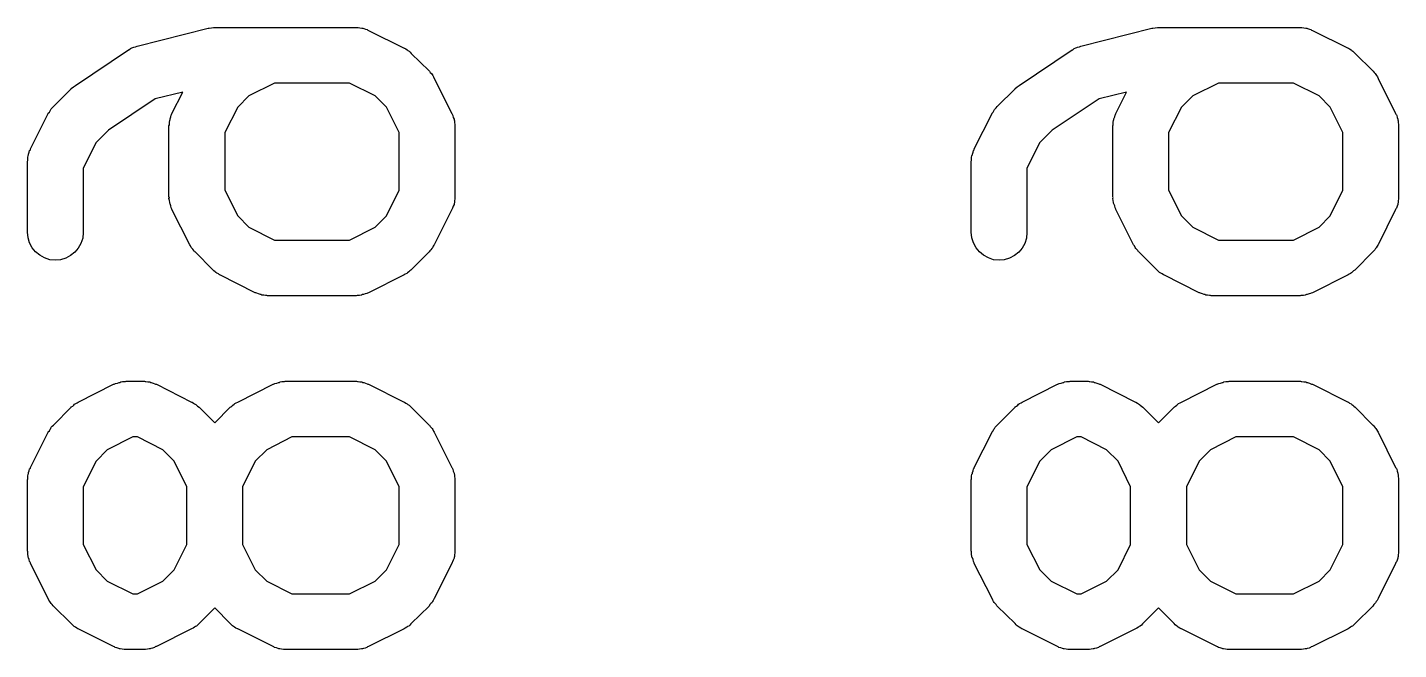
# Model space of a CAD drawing. Extents: x 94.5 to 145.5, y -143.6 to -114.4.
# Drawn here: x 102.882 to 106.572, y -137.235 to -135.561 of the extents above; entities that cross this region are included whole.
import ezdxf

# ---------------------------------------------------------------- set-up
doc = ezdxf.new("R2010")
doc.units = 0
doc.layers.add('BLACK', color=7, linetype='CONTINUOUS')

msp = doc.modelspace()

# ---------------------------------------------------------------- linework, layer by layer
at = {"layer": 'BLACK', "linetype": 'CONTINUOUS'}
for p, q in [((103.177, -135.611), (103.368, -135.563)), ((103.368, -135.563), (103.369, -135.563)), ((103.369, -135.563), (103.37, -135.563)), ((103.37, -135.563), (103.371, -135.563)), ((103.371, -135.563), (103.377, -135.562)), ((103.377, -135.562), (103.383, -135.561)), ((103.383, -135.561), (103.385, -135.561)), ((103.385, -135.561), (103.386, -135.561)), ((103.386, -135.561), (103.767, -135.561)), ((103.767, -135.561), (103.768, -135.561)), ((103.768, -135.561), (103.77, -135.561)), ((103.77, -135.561), (103.772, -135.561)), ((103.772, -135.561), (103.777, -135.562)), ((103.777, -135.562), (103.782, -135.563)), ((103.782, -135.563), (103.785, -135.563)), ((103.785, -135.563), (103.787, -135.564)), ((103.787, -135.564), (103.792, -135.566)), ((103.792, -135.566), (103.796, -135.567)), ((103.796, -135.567), (103.798, -135.568)), ((103.798, -135.568), (103.8, -135.569)), ((103.8, -135.569), (103.896, -135.617)), ((105.717, -135.611), (105.908, -135.563)), ((105.908, -135.563), (105.909, -135.563)), ((105.909, -135.563), (105.91, -135.563)), ((105.91, -135.563), (105.911, -135.563)), ((105.911, -135.563), (105.917, -135.562)), ((105.917, -135.562), (105.923, -135.561)), ((105.923, -135.561), (105.925, -135.561)), ((105.925, -135.561), (105.926, -135.561)), ((105.926, -135.561), (106.307, -135.561)), ((106.307, -135.561), (106.308, -135.561)), ((106.308, -135.561), (106.31, -135.561)), ((106.31, -135.561), (106.312, -135.561)), ((106.312, -135.561), (106.317, -135.562)), ((106.317, -135.562), (106.322, -135.563)), ((106.322, -135.563), (106.325, -135.563)), ((106.325, -135.563), (106.327, -135.564)), ((106.327, -135.564), (106.332, -135.566)), ((106.332, -135.566), (106.336, -135.567)), ((106.336, -135.567), (106.338, -135.568)), ((106.338, -135.568), (106.34, -135.569)), ((106.34, -135.569), (106.436, -135.617)), ((103.011, -135.717), (103.154, -135.621)), ((103.154, -135.621), (103.155, -135.621)), ((103.155, -135.621), (103.159, -135.618)), ((103.159, -135.618), (103.163, -135.616)), ((103.163, -135.616), (103.166, -135.615)), ((103.166, -135.615), (103.168, -135.614)), ((103.168, -135.614), (103.173, -135.613)), ((103.173, -135.613), (103.177, -135.611)), ((103.896, -135.617), (103.897, -135.617)), ((103.897, -135.617), (103.9, -135.619)), ((103.9, -135.619), (103.904, -135.621)), ((103.904, -135.621), (103.906, -135.623)), ((103.906, -135.623), (103.909, -135.625)), ((103.909, -135.625), (103.912, -135.628)), ((103.912, -135.628), (103.915, -135.631)), ((103.915, -135.631), (103.963, -135.678)), ((105.551, -135.717), (105.694, -135.621)), ((105.694, -135.621), (105.695, -135.621)), ((105.695, -135.621), (105.699, -135.618)), ((105.699, -135.618), (105.703, -135.616)), ((105.703, -135.616), (105.706, -135.615)), ((105.706, -135.615), (105.708, -135.614)), ((105.708, -135.614), (105.713, -135.613)), ((105.713, -135.613), (105.717, -135.611)), ((106.436, -135.617), (106.437, -135.617)), ((106.437, -135.617), (106.44, -135.619)), ((106.44, -135.619), (106.444, -135.621)), ((106.444, -135.621), (106.446, -135.623)), ((106.446, -135.623), (106.449, -135.625)), ((106.449, -135.625), (106.452, -135.628)), ((106.452, -135.628), (106.455, -135.631)), ((106.455, -135.631), (106.503, -135.678)), ((103.963, -135.678), (103.964, -135.679)), ((103.964, -135.679), (103.966, -135.682)), ((106.503, -135.678), (106.504, -135.679)), ((106.504, -135.679), (106.506, -135.682)), ((103.006, -135.721), (103.011, -135.717)), ((103.547, -135.711), (103.478, -135.745)), ((103.749, -135.711), (103.547, -135.711)), ((103.818, -135.745), (103.749, -135.711)), ((103.966, -135.682), (103.969, -135.685)), ((103.969, -135.685), (103.971, -135.688)), ((103.971, -135.688), (103.973, -135.69)), ((103.973, -135.69), (103.975, -135.694)), ((103.975, -135.694), (103.977, -135.698)), ((103.977, -135.698), (104.024, -135.793)), ((105.546, -135.721), (105.551, -135.717)), ((106.087, -135.711), (106.018, -135.745)), ((106.289, -135.711), (106.087, -135.711)), ((106.358, -135.745), (106.289, -135.711)), ((106.506, -135.682), (106.509, -135.685)), ((106.509, -135.685), (106.511, -135.688)), ((106.511, -135.688), (106.513, -135.69)), ((106.513, -135.69), (106.515, -135.694)), ((106.515, -135.694), (106.517, -135.698)), ((106.517, -135.698), (106.564, -135.793)), ((102.952, -135.774), (103, -135.726)), ((103, -135.725), (103.006, -135.721)), ((103, -135.726), (103, -135.725)), ((103, -135.726), (103, -135.726)), ((103, -135.726), (103, -135.726)), ((103, -135.726), (103, -135.726)), ((103.226, -135.753), (103.1, -135.837)), ((103.3, -135.735), (103.226, -135.753)), ((103.271, -135.793), (103.3, -135.735)), ((103.478, -135.745), (103.448, -135.776)), ((103.848, -135.776), (103.818, -135.745)), ((105.492, -135.774), (105.54, -135.726)), ((105.54, -135.725), (105.546, -135.721)), ((105.54, -135.726), (105.54, -135.725)), ((105.54, -135.726), (105.54, -135.726)), ((105.54, -135.726), (105.54, -135.726)), ((105.54, -135.726), (105.54, -135.726)), ((105.766, -135.753), (105.64, -135.837)), ((105.84, -135.735), (105.766, -135.753)), ((105.811, -135.793), (105.84, -135.735)), ((106.018, -135.745), (105.988, -135.776)), ((106.388, -135.776), (106.358, -135.745)), ((102.938, -135.792), (102.941, -135.789)), ((102.941, -135.789), (102.943, -135.785)), ((102.943, -135.785), (102.945, -135.782)), ((102.945, -135.782), (102.946, -135.78)), ((102.946, -135.78), (102.949, -135.777)), ((102.949, -135.777), (102.952, -135.774)), ((103.448, -135.776), (103.413, -135.844)), ((103.882, -135.844), (103.848, -135.776)), ((105.478, -135.792), (105.481, -135.789)), ((105.481, -135.789), (105.483, -135.785)), ((105.483, -135.785), (105.485, -135.782)), ((105.485, -135.782), (105.486, -135.78)), ((105.486, -135.78), (105.489, -135.777)), ((105.489, -135.777), (105.492, -135.774)), ((105.988, -135.776), (105.953, -135.844)), ((106.422, -135.844), (106.388, -135.776)), ((102.89, -135.888), (102.938, -135.793)), ((102.938, -135.793), (102.938, -135.792)), ((103.263, -135.826), (103.264, -135.823)), ((103.263, -135.827), (103.263, -135.826)), ((103.263, -136.017), (103.263, -135.827)), ((103.264, -135.816), (103.265, -135.811)), ((103.264, -135.821), (103.264, -135.816)), ((103.264, -135.823), (103.264, -135.821)), ((103.265, -135.811), (103.266, -135.809)), ((103.266, -135.807), (103.268, -135.802)), ((103.266, -135.809), (103.266, -135.807)), ((103.268, -135.802), (103.269, -135.797)), ((103.269, -135.797), (103.27, -135.795)), ((103.27, -135.795), (103.271, -135.793)), ((104.024, -135.793), (104.025, -135.794)), ((104.025, -135.794), (104.026, -135.796)), ((104.026, -135.796), (104.027, -135.798)), ((104.027, -135.798), (104.028, -135.803)), ((104.028, -135.803), (104.03, -135.808)), ((104.03, -135.808), (104.03, -135.81)), ((104.03, -135.81), (104.031, -135.812)), ((104.031, -135.812), (104.031, -135.817)), ((104.031, -135.817), (104.032, -135.822)), ((104.032, -135.822), (104.032, -135.824)), ((104.032, -135.824), (104.032, -135.827)), ((104.032, -135.827), (104.032, -136.017)), ((105.43, -135.888), (105.478, -135.793)), ((105.478, -135.793), (105.478, -135.792)), ((105.803, -135.826), (105.804, -135.823)), ((105.803, -135.827), (105.803, -135.826)), ((105.803, -136.017), (105.803, -135.827)), ((105.804, -135.816), (105.805, -135.811)), ((105.804, -135.821), (105.804, -135.816)), ((105.804, -135.823), (105.804, -135.821)), ((105.805, -135.811), (105.806, -135.809)), ((105.806, -135.807), (105.808, -135.802)), ((105.806, -135.809), (105.806, -135.807)), ((105.808, -135.802), (105.809, -135.797)), ((105.809, -135.797), (105.81, -135.795)), ((105.81, -135.795), (105.811, -135.793)), ((106.564, -135.793), (106.565, -135.794)), ((106.565, -135.794), (106.566, -135.796)), ((106.566, -135.796), (106.567, -135.798)), ((106.567, -135.798), (106.568, -135.803)), ((106.568, -135.803), (106.57, -135.808)), ((106.57, -135.808), (106.57, -135.81)), ((106.57, -135.81), (106.571, -135.812)), ((106.571, -135.812), (106.571, -135.817)), ((106.571, -135.817), (106.572, -135.822)), ((106.572, -135.822), (106.572, -135.824)), ((106.572, -135.824), (106.572, -135.827)), ((106.572, -135.827), (106.572, -136.017)), ((103.1, -135.837), (103.067, -135.871)), ((103.413, -135.844), (103.413, -135.999)), ((103.882, -135.999), (103.882, -135.844)), ((105.64, -135.837), (105.607, -135.871)), ((105.953, -135.844), (105.953, -135.999)), ((106.422, -135.999), (106.422, -135.844)), ((102.885, -135.902), (102.887, -135.897)), ((102.885, -135.904), (102.885, -135.902)), ((102.887, -135.897), (102.888, -135.892)), ((102.888, -135.892), (102.89, -135.89)), ((102.89, -135.89), (102.89, -135.888)), ((103.067, -135.871), (103.032, -135.94)), ((105.425, -135.902), (105.427, -135.897)), ((105.425, -135.904), (105.425, -135.902)), ((105.427, -135.897), (105.428, -135.892)), ((105.428, -135.892), (105.43, -135.89)), ((105.43, -135.89), (105.43, -135.888)), ((105.607, -135.871), (105.572, -135.94)), ((102.882, -135.921), (102.883, -135.919)), ((102.882, -135.922), (102.882, -135.921)), ((102.882, -136.112), (102.882, -135.922)), ((102.883, -135.911), (102.884, -135.906)), ((102.883, -135.916), (102.883, -135.911)), ((102.883, -135.919), (102.883, -135.916)), ((102.884, -135.906), (102.885, -135.904)), ((105.422, -135.921), (105.423, -135.919)), ((105.422, -135.922), (105.422, -135.921)), ((105.422, -136.112), (105.422, -135.922)), ((105.423, -135.911), (105.424, -135.906)), ((105.423, -135.916), (105.423, -135.911)), ((105.423, -135.919), (105.423, -135.916)), ((105.424, -135.906), (105.425, -135.904)), ((103.032, -135.94), (103.032, -136.112)), ((105.572, -135.94), (105.572, -136.112)), ((103.413, -135.999), (103.448, -136.068)), ((103.848, -136.068), (103.882, -135.999)), ((105.953, -135.999), (105.988, -136.068)), ((106.388, -136.068), (106.422, -135.999)), ((103.264, -136.019), (103.263, -136.017)), ((103.263, -136.021), (103.264, -136.019)), ((103.264, -136.027), (103.263, -136.021)), ((103.265, -136.032), (103.264, -136.027)), ((103.265, -136.034), (103.265, -136.032)), ((103.266, -136.036), (103.265, -136.034)), ((103.268, -136.041), (103.266, -136.036)), ((103.269, -136.046), (103.268, -136.041)), ((103.27, -136.048), (103.269, -136.046)), ((103.271, -136.05), (103.27, -136.048)), ((103.271, -136.051), (103.271, -136.05)), ((104.025, -136.049), (104.024, -136.051)), ((104.026, -136.047), (104.025, -136.049)), ((104.028, -136.042), (104.026, -136.047)), ((104.03, -136.037), (104.028, -136.042)), ((104.031, -136.033), (104.03, -136.035)), ((104.03, -136.035), (104.03, -136.037)), ((104.032, -136.022), (104.031, -136.028)), ((104.031, -136.028), (104.031, -136.033)), ((104.032, -136.017), (104.032, -136.018)), ((104.032, -136.018), (104.032, -136.02)), ((104.032, -136.02), (104.032, -136.022)), ((105.804, -136.019), (105.803, -136.017)), ((105.803, -136.021), (105.804, -136.019)), ((105.804, -136.027), (105.803, -136.021)), ((105.805, -136.032), (105.804, -136.027)), ((105.805, -136.034), (105.805, -136.032)), ((105.806, -136.036), (105.805, -136.034)), ((105.808, -136.041), (105.806, -136.036)), ((105.809, -136.046), (105.808, -136.041)), ((105.81, -136.048), (105.809, -136.046)), ((105.811, -136.05), (105.81, -136.048)), ((105.811, -136.051), (105.811, -136.05)), ((106.565, -136.049), (106.564, -136.051)), ((106.566, -136.047), (106.565, -136.049)), ((106.568, -136.042), (106.566, -136.047)), ((106.57, -136.037), (106.568, -136.042)), ((106.571, -136.033), (106.57, -136.035)), ((106.57, -136.035), (106.57, -136.037)), ((106.572, -136.022), (106.571, -136.028)), ((106.571, -136.028), (106.571, -136.033)), ((106.572, -136.017), (106.572, -136.018)), ((106.572, -136.018), (106.572, -136.02)), ((106.572, -136.02), (106.572, -136.022)), ((103.319, -136.146), (103.271, -136.051)), ((103.448, -136.068), (103.478, -136.098)), ((103.818, -136.098), (103.848, -136.068)), ((104.024, -136.051), (103.977, -136.146)), ((105.859, -136.146), (105.811, -136.051)), ((105.988, -136.068), (106.018, -136.098)), ((106.358, -136.098), (106.388, -136.068)), ((106.564, -136.051), (106.517, -136.146)), ((102.884, -136.127), (102.882, -136.112)), ((103.032, -136.113), (103.031, -136.128)), ((103.032, -136.112), (103.032, -136.113)), ((103.478, -136.098), (103.547, -136.133)), ((103.749, -136.133), (103.818, -136.098)), ((105.424, -136.127), (105.422, -136.112)), ((105.572, -136.113), (105.571, -136.128)), ((105.572, -136.112), (105.572, -136.113)), ((106.018, -136.098), (106.087, -136.133)), ((106.289, -136.133), (106.358, -136.098)), ((102.888, -136.141), (102.884, -136.127)), ((102.895, -136.154), (102.888, -136.141)), ((102.904, -136.165), (102.895, -136.154)), ((103.019, -136.155), (103.01, -136.166)), ((103.026, -136.142), (103.019, -136.155)), ((103.031, -136.128), (103.026, -136.142)), ((103.321, -136.149), (103.319, -136.146)), ((103.323, -136.153), (103.321, -136.149)), ((103.325, -136.156), (103.323, -136.153)), ((103.327, -136.158), (103.325, -136.156)), ((103.33, -136.161), (103.327, -136.158)), ((103.547, -136.133), (103.749, -136.133)), ((103.968, -136.159), (103.965, -136.162)), ((103.97, -136.156), (103.968, -136.159)), ((103.972, -136.154), (103.97, -136.156)), ((103.974, -136.15), (103.972, -136.154)), ((103.976, -136.147), (103.974, -136.15)), ((103.977, -136.146), (103.976, -136.147)), ((105.428, -136.141), (105.424, -136.127)), ((105.435, -136.154), (105.428, -136.141)), ((105.444, -136.165), (105.435, -136.154)), ((105.559, -136.155), (105.55, -136.166)), ((105.566, -136.142), (105.559, -136.155)), ((105.571, -136.128), (105.566, -136.142)), ((105.861, -136.149), (105.859, -136.146)), ((105.863, -136.153), (105.861, -136.149)), ((105.865, -136.156), (105.863, -136.153)), ((105.867, -136.158), (105.865, -136.156)), ((105.87, -136.161), (105.867, -136.158)), ((106.087, -136.133), (106.289, -136.133)), ((106.508, -136.159), (106.505, -136.162)), ((106.51, -136.156), (106.508, -136.159)), ((106.512, -136.154), (106.51, -136.156)), ((106.514, -136.15), (106.512, -136.154)), ((106.516, -136.147), (106.514, -136.15)), ((106.517, -136.146), (106.516, -136.147)), ((102.915, -136.174), (102.904, -136.165)), ((102.928, -136.181), (102.915, -136.174)), ((102.942, -136.186), (102.928, -136.181)), ((102.957, -136.187), (102.942, -136.186)), ((102.971, -136.186), (102.957, -136.187)), ((102.985, -136.182), (102.971, -136.186)), ((102.998, -136.175), (102.985, -136.182)), ((103.01, -136.166), (102.998, -136.175)), ((103.332, -136.165), (103.33, -136.161)), ((103.333, -136.165), (103.332, -136.165)), ((103.381, -136.213), (103.333, -136.165)), ((103.963, -136.165), (103.915, -136.213)), ((103.965, -136.162), (103.963, -136.165)), ((105.455, -136.174), (105.444, -136.165)), ((105.468, -136.181), (105.455, -136.174)), ((105.482, -136.186), (105.468, -136.181)), ((105.497, -136.187), (105.482, -136.186)), ((105.511, -136.186), (105.497, -136.187)), ((105.525, -136.182), (105.511, -136.186)), ((105.538, -136.175), (105.525, -136.182)), ((105.55, -136.166), (105.538, -136.175)), ((105.872, -136.165), (105.87, -136.161)), ((105.873, -136.165), (105.872, -136.165)), ((105.921, -136.213), (105.873, -136.165)), ((106.503, -136.165), (106.455, -136.213)), ((106.505, -136.162), (106.503, -136.165)), ((103.384, -136.216), (103.381, -136.213)), ((103.387, -136.219), (103.384, -136.216)), ((103.389, -136.22), (103.387, -136.219)), ((103.392, -136.222), (103.389, -136.22)), ((103.396, -136.224), (103.392, -136.222)), ((103.399, -136.227), (103.396, -136.224)), ((103.4, -136.227), (103.399, -136.227)), ((103.495, -136.275), (103.4, -136.227)), ((103.896, -136.227), (103.8, -136.275)), ((103.899, -136.225), (103.896, -136.227)), ((103.903, -136.223), (103.899, -136.225)), ((103.905, -136.221), (103.903, -136.223)), ((103.908, -136.219), (103.905, -136.221)), ((103.911, -136.216), (103.908, -136.219)), ((103.914, -136.214), (103.911, -136.216)), ((103.915, -136.213), (103.914, -136.214)), ((105.924, -136.216), (105.921, -136.213)), ((105.927, -136.219), (105.924, -136.216)), ((105.929, -136.22), (105.927, -136.219)), ((105.932, -136.222), (105.929, -136.22)), ((105.936, -136.224), (105.932, -136.222)), ((105.939, -136.227), (105.936, -136.224)), ((105.94, -136.227), (105.939, -136.227)), ((106.035, -136.275), (105.94, -136.227)), ((106.436, -136.227), (106.34, -136.275)), ((106.439, -136.225), (106.436, -136.227)), ((106.443, -136.223), (106.439, -136.225)), ((106.445, -136.221), (106.443, -136.223)), ((106.448, -136.219), (106.445, -136.221)), ((106.451, -136.216), (106.448, -136.219)), ((106.454, -136.214), (106.451, -136.216)), ((106.455, -136.213), (106.454, -136.214)), ((103.497, -136.275), (103.495, -136.275)), ((103.499, -136.276), (103.497, -136.275)), ((103.504, -136.278), (103.499, -136.276)), ((103.509, -136.28), (103.504, -136.278)), ((103.511, -136.28), (103.509, -136.28)), ((103.513, -136.281), (103.511, -136.28)), ((103.518, -136.281), (103.513, -136.281)), ((103.523, -136.282), (103.518, -136.281)), ((103.526, -136.282), (103.523, -136.282)), ((103.528, -136.283), (103.526, -136.282)), ((103.529, -136.283), (103.528, -136.283)), ((103.767, -136.283), (103.529, -136.283)), ((103.769, -136.282), (103.767, -136.283)), ((103.771, -136.282), (103.769, -136.282)), ((103.776, -136.282), (103.771, -136.282)), ((103.781, -136.281), (103.776, -136.282)), ((103.784, -136.28), (103.781, -136.281)), ((103.786, -136.28), (103.784, -136.28)), ((103.791, -136.278), (103.786, -136.28)), ((103.795, -136.277), (103.791, -136.278)), ((103.797, -136.276), (103.795, -136.277)), ((103.8, -136.275), (103.797, -136.276)), ((103.8, -136.275), (103.8, -136.275)), ((106.037, -136.275), (106.035, -136.275)), ((106.039, -136.276), (106.037, -136.275)), ((106.044, -136.278), (106.039, -136.276)), ((106.049, -136.28), (106.044, -136.278)), ((106.051, -136.28), (106.049, -136.28)), ((106.053, -136.281), (106.051, -136.28)), ((106.058, -136.281), (106.053, -136.281)), ((106.063, -136.282), (106.058, -136.281)), ((106.066, -136.282), (106.063, -136.282)), ((106.068, -136.283), (106.066, -136.282)), ((106.069, -136.283), (106.068, -136.283)), ((106.307, -136.283), (106.069, -136.283)), ((106.309, -136.282), (106.307, -136.283)), ((106.311, -136.282), (106.309, -136.282)), ((106.316, -136.282), (106.311, -136.282)), ((106.321, -136.281), (106.316, -136.282)), ((106.324, -136.28), (106.321, -136.281)), ((106.326, -136.28), (106.324, -136.28)), ((106.331, -136.278), (106.326, -136.28)), ((106.335, -136.277), (106.331, -136.278)), ((106.337, -136.276), (106.335, -136.277)), ((106.34, -136.275), (106.337, -136.276)), ((106.34, -136.275), (106.34, -136.275)), ((103.019, -136.569), (103.114, -136.521)), ((103.114, -136.521), (103.115, -136.521)), ((103.115, -136.521), (103.117, -136.52)), ((103.117, -136.52), (103.119, -136.519)), ((103.119, -136.519), (103.124, -136.518)), ((103.124, -136.518), (103.129, -136.516)), ((103.129, -136.516), (103.131, -136.516)), ((103.131, -136.516), (103.133, -136.515)), ((103.133, -136.515), (103.138, -136.514)), ((103.138, -136.514), (103.143, -136.514)), ((103.143, -136.514), (103.146, -136.514)), ((103.146, -136.514), (103.148, -136.513)), ((103.148, -136.513), (103.195, -136.513)), ((103.195, -136.513), (103.197, -136.513)), ((103.197, -136.513), (103.199, -136.514)), ((103.199, -136.514), (103.201, -136.514)), ((103.201, -136.514), (103.206, -136.515)), ((103.206, -136.515), (103.211, -136.515)), ((103.211, -136.515), (103.213, -136.516)), ((103.213, -136.516), (103.215, -136.516)), ((103.215, -136.516), (103.22, -136.518)), ((103.22, -136.518), (103.225, -136.52)), ((103.225, -136.52), (103.227, -136.521)), ((103.227, -136.521), (103.229, -136.521)), ((103.229, -136.521), (103.324, -136.569)), ((103.448, -136.569), (103.543, -136.521)), ((103.543, -136.521), (103.544, -136.521)), ((103.544, -136.521), (103.546, -136.52)), ((103.546, -136.52), (103.548, -136.519)), ((103.548, -136.519), (103.553, -136.518)), ((103.553, -136.518), (103.558, -136.516)), ((103.558, -136.516), (103.56, -136.516)), ((103.56, -136.516), (103.562, -136.515)), ((103.562, -136.515), (103.567, -136.514)), ((103.567, -136.514), (103.572, -136.514)), ((103.572, -136.514), (103.574, -136.514)), ((103.574, -136.514), (103.576, -136.513)), ((103.576, -136.513), (103.767, -136.513)), ((103.767, -136.513), (103.768, -136.513)), ((103.768, -136.513), (103.77, -136.514)), ((103.77, -136.514), (103.772, -136.514)), ((103.772, -136.514), (103.777, -136.515)), ((103.777, -136.515), (103.782, -136.515)), ((103.782, -136.515), (103.785, -136.516)), ((103.785, -136.516), (103.787, -136.516)), ((103.787, -136.516), (103.792, -136.518)), ((103.792, -136.518), (103.796, -136.52)), ((103.796, -136.52), (103.798, -136.521)), ((103.798, -136.521), (103.8, -136.521)), ((103.8, -136.521), (103.896, -136.569)), ((105.559, -136.569), (105.654, -136.521)), ((105.654, -136.521), (105.655, -136.521)), ((105.655, -136.521), (105.657, -136.52)), ((105.657, -136.52), (105.659, -136.519)), ((105.659, -136.519), (105.664, -136.518)), ((105.664, -136.518), (105.669, -136.516)), ((105.669, -136.516), (105.671, -136.516)), ((105.671, -136.516), (105.673, -136.515)), ((105.673, -136.515), (105.678, -136.514)), ((105.678, -136.514), (105.683, -136.514)), ((105.683, -136.514), (105.686, -136.514)), ((105.686, -136.514), (105.688, -136.513)), ((105.688, -136.513), (105.735, -136.513)), ((105.735, -136.513), (105.737, -136.513)), ((105.737, -136.513), (105.739, -136.514)), ((105.739, -136.514), (105.741, -136.514)), ((105.741, -136.514), (105.746, -136.515)), ((105.746, -136.515), (105.751, -136.515)), ((105.751, -136.515), (105.753, -136.516)), ((105.753, -136.516), (105.755, -136.516)), ((105.755, -136.516), (105.76, -136.518)), ((105.76, -136.518), (105.765, -136.52)), ((105.765, -136.52), (105.767, -136.521)), ((105.767, -136.521), (105.769, -136.521)), ((105.769, -136.521), (105.864, -136.569)), ((105.988, -136.569), (106.083, -136.521)), ((106.083, -136.521), (106.084, -136.521)), ((106.084, -136.521), (106.086, -136.52)), ((106.086, -136.52), (106.088, -136.519)), ((106.088, -136.519), (106.093, -136.518)), ((106.093, -136.518), (106.098, -136.516)), ((106.098, -136.516), (106.1, -136.516)), ((106.1, -136.516), (106.102, -136.515)), ((106.102, -136.515), (106.107, -136.514)), ((106.107, -136.514), (106.112, -136.514)), ((106.112, -136.514), (106.114, -136.514)), ((106.114, -136.514), (106.116, -136.513)), ((106.116, -136.513), (106.307, -136.513)), ((106.307, -136.513), (106.308, -136.513)), ((106.308, -136.513), (106.31, -136.514)), ((106.31, -136.514), (106.312, -136.514)), ((106.312, -136.514), (106.317, -136.515)), ((106.317, -136.515), (106.322, -136.515)), ((106.322, -136.515), (106.325, -136.516)), ((106.325, -136.516), (106.327, -136.516)), ((106.327, -136.516), (106.332, -136.518)), ((106.332, -136.518), (106.336, -136.52)), ((106.336, -136.52), (106.338, -136.521)), ((106.338, -136.521), (106.34, -136.521)), ((106.34, -136.521), (106.436, -136.569)), ((102.952, -136.631), (103, -136.583)), ((103, -136.582), (103.004, -136.58)), ((103, -136.583), (103, -136.582)), ((103.004, -136.58), (103.007, -136.577)), ((103.007, -136.577), (103.009, -136.575)), ((103.009, -136.575), (103.012, -136.573)), ((103.012, -136.573), (103.016, -136.571)), ((103.016, -136.571), (103.019, -136.569)), ((103.324, -136.569), (103.325, -136.569)), ((103.325, -136.569), (103.329, -136.572)), ((103.329, -136.572), (103.332, -136.574)), ((103.332, -136.574), (103.335, -136.576)), ((103.335, -136.576), (103.337, -136.577)), ((103.337, -136.577), (103.34, -136.58)), ((103.34, -136.58), (103.344, -136.583)), ((103.344, -136.583), (103.386, -136.625)), ((103.386, -136.625), (103.428, -136.583)), ((103.428, -136.583), (103.429, -136.582)), ((103.429, -136.582), (103.432, -136.58)), ((103.432, -136.58), (103.435, -136.577)), ((103.435, -136.577), (103.438, -136.575)), ((103.438, -136.575), (103.44, -136.573)), ((103.44, -136.573), (103.444, -136.571)), ((103.444, -136.571), (103.448, -136.569)), ((103.896, -136.569), (103.897, -136.569)), ((103.897, -136.569), (103.9, -136.572)), ((103.9, -136.572), (103.904, -136.574)), ((103.904, -136.574), (103.906, -136.576)), ((103.906, -136.576), (103.909, -136.577)), ((103.909, -136.577), (103.912, -136.58)), ((103.912, -136.58), (103.915, -136.583)), ((103.915, -136.583), (103.963, -136.631)), ((105.492, -136.631), (105.54, -136.583)), ((105.54, -136.582), (105.544, -136.58)), ((105.54, -136.583), (105.54, -136.582)), ((105.544, -136.58), (105.547, -136.577)), ((105.547, -136.577), (105.549, -136.575)), ((105.549, -136.575), (105.552, -136.573)), ((105.552, -136.573), (105.556, -136.571)), ((105.556, -136.571), (105.559, -136.569)), ((105.864, -136.569), (105.865, -136.569)), ((105.865, -136.569), (105.869, -136.572)), ((105.869, -136.572), (105.872, -136.574)), ((105.872, -136.574), (105.875, -136.576)), ((105.875, -136.576), (105.877, -136.577)), ((105.877, -136.577), (105.88, -136.58)), ((105.88, -136.58), (105.884, -136.583)), ((105.884, -136.583), (105.926, -136.625)), ((105.926, -136.625), (105.968, -136.583)), ((105.968, -136.583), (105.969, -136.582)), ((105.969, -136.582), (105.972, -136.58)), ((105.972, -136.58), (105.975, -136.577)), ((105.975, -136.577), (105.978, -136.575)), ((105.978, -136.575), (105.98, -136.573)), ((105.98, -136.573), (105.984, -136.571)), ((105.984, -136.571), (105.988, -136.569)), ((106.436, -136.569), (106.437, -136.569)), ((106.437, -136.569), (106.44, -136.572)), ((106.44, -136.572), (106.444, -136.574)), ((106.444, -136.574), (106.446, -136.576)), ((106.446, -136.576), (106.449, -136.577)), ((106.449, -136.577), (106.452, -136.58)), ((106.452, -136.58), (106.455, -136.583)), ((106.455, -136.583), (106.503, -136.631)), ((102.943, -136.642), (102.945, -136.64)), ((102.945, -136.64), (102.946, -136.637)), ((102.946, -136.637), (102.949, -136.634)), ((102.949, -136.634), (102.952, -136.631)), ((103.963, -136.631), (103.964, -136.631)), ((103.964, -136.631), (103.966, -136.635)), ((103.966, -136.635), (103.969, -136.638)), ((103.969, -136.638), (103.971, -136.64)), ((103.971, -136.64), (103.973, -136.643)), ((105.483, -136.642), (105.485, -136.64)), ((105.485, -136.64), (105.486, -136.637)), ((105.486, -136.637), (105.489, -136.634)), ((105.489, -136.634), (105.492, -136.631)), ((106.503, -136.631), (106.504, -136.631)), ((106.504, -136.631), (106.506, -136.635)), ((106.506, -136.635), (106.509, -136.638)), ((106.509, -136.638), (106.511, -136.64)), ((106.511, -136.64), (106.513, -136.643)), ((102.89, -136.745), (102.938, -136.65)), ((102.938, -136.649), (102.941, -136.646)), ((102.938, -136.65), (102.938, -136.649)), ((102.941, -136.646), (102.943, -136.642)), ((103.166, -136.663), (103.097, -136.698)), ((103.178, -136.663), (103.166, -136.663)), ((103.246, -136.698), (103.178, -136.663)), ((103.594, -136.663), (103.526, -136.698)), ((103.749, -136.663), (103.594, -136.663)), ((103.818, -136.698), (103.749, -136.663)), ((103.973, -136.643), (103.975, -136.647)), ((103.975, -136.647), (103.977, -136.65)), ((103.977, -136.65), (104.024, -136.745)), ((105.43, -136.745), (105.478, -136.65)), ((105.478, -136.649), (105.481, -136.646)), ((105.478, -136.65), (105.478, -136.649)), ((105.481, -136.646), (105.483, -136.642)), ((105.706, -136.663), (105.637, -136.698)), ((105.718, -136.663), (105.706, -136.663)), ((105.786, -136.698), (105.718, -136.663)), ((106.134, -136.663), (106.066, -136.698)), ((106.289, -136.663), (106.134, -136.663)), ((106.358, -136.698), (106.289, -136.663)), ((106.513, -136.643), (106.515, -136.647)), ((106.515, -136.647), (106.517, -136.65)), ((106.517, -136.65), (106.564, -136.745)), ((103.097, -136.698), (103.067, -136.728)), ((103.277, -136.728), (103.246, -136.698)), ((103.526, -136.698), (103.495, -136.728)), ((103.848, -136.728), (103.818, -136.698)), ((105.637, -136.698), (105.607, -136.728)), ((105.817, -136.728), (105.786, -136.698)), ((106.066, -136.698), (106.035, -136.728)), ((106.388, -136.728), (106.358, -136.698)), ((102.887, -136.754), (102.888, -136.749)), ((102.888, -136.749), (102.89, -136.747)), ((102.89, -136.747), (102.89, -136.745)), ((103.067, -136.728), (103.032, -136.797)), ((103.311, -136.797), (103.277, -136.728)), ((103.495, -136.728), (103.461, -136.797)), ((103.882, -136.797), (103.848, -136.728)), ((104.024, -136.745), (104.025, -136.746)), ((104.025, -136.746), (104.026, -136.748)), ((104.026, -136.748), (104.027, -136.75)), ((104.027, -136.75), (104.028, -136.755)), ((105.427, -136.754), (105.428, -136.749)), ((105.428, -136.749), (105.43, -136.747)), ((105.43, -136.747), (105.43, -136.745)), ((105.607, -136.728), (105.572, -136.797)), ((105.851, -136.797), (105.817, -136.728)), ((106.035, -136.728), (106.001, -136.797)), ((106.422, -136.797), (106.388, -136.728)), ((106.564, -136.745), (106.565, -136.746)), ((106.565, -136.746), (106.566, -136.748)), ((106.566, -136.748), (106.567, -136.75)), ((106.567, -136.75), (106.568, -136.755)), ((102.882, -136.778), (102.883, -136.776)), ((102.882, -136.779), (102.882, -136.778)), ((102.882, -136.969), (102.882, -136.779)), ((102.883, -136.768), (102.884, -136.763)), ((102.883, -136.774), (102.883, -136.768)), ((102.883, -136.776), (102.883, -136.774)), ((102.884, -136.763), (102.885, -136.761)), ((102.885, -136.759), (102.887, -136.754)), ((102.885, -136.761), (102.885, -136.759)), ((104.028, -136.755), (104.03, -136.76)), ((104.03, -136.76), (104.03, -136.762)), ((104.03, -136.762), (104.031, -136.764)), ((104.031, -136.764), (104.031, -136.769)), ((104.031, -136.769), (104.032, -136.775)), ((104.032, -136.775), (104.032, -136.777)), ((104.032, -136.777), (104.032, -136.779)), ((104.032, -136.779), (104.032, -136.969)), ((105.422, -136.778), (105.423, -136.776)), ((105.422, -136.779), (105.422, -136.778)), ((105.422, -136.969), (105.422, -136.779)), ((105.423, -136.768), (105.424, -136.763)), ((105.423, -136.774), (105.423, -136.768)), ((105.423, -136.776), (105.423, -136.774)), ((105.424, -136.763), (105.425, -136.761)), ((105.425, -136.759), (105.427, -136.754)), ((105.425, -136.761), (105.425, -136.759)), ((106.568, -136.755), (106.57, -136.76)), ((106.57, -136.76), (106.57, -136.762)), ((106.57, -136.762), (106.571, -136.764)), ((106.571, -136.764), (106.571, -136.769)), ((106.571, -136.769), (106.572, -136.775)), ((106.572, -136.775), (106.572, -136.777)), ((106.572, -136.777), (106.572, -136.779)), ((106.572, -136.779), (106.572, -136.969)), ((103.032, -136.797), (103.032, -136.952)), ((103.311, -136.952), (103.311, -136.797)), ((103.461, -136.797), (103.461, -136.952)), ((103.882, -136.952), (103.882, -136.797)), ((105.572, -136.797), (105.572, -136.952)), ((105.851, -136.952), (105.851, -136.797)), ((106.001, -136.797), (106.001, -136.952)), ((106.422, -136.952), (106.422, -136.797)), ((102.883, -136.972), (102.882, -136.969)), ((102.883, -136.974), (102.883, -136.972)), ((103.032, -136.952), (103.067, -137.02)), ((103.277, -137.02), (103.311, -136.952)), ((103.461, -136.952), (103.495, -137.02)), ((103.848, -137.02), (103.882, -136.952)), ((104.032, -136.969), (104.032, -136.97)), ((104.032, -136.97), (104.032, -136.973)), ((105.423, -136.972), (105.422, -136.969)), ((105.423, -136.974), (105.423, -136.972)), ((105.572, -136.952), (105.607, -137.02)), ((105.817, -137.02), (105.851, -136.952)), ((106.001, -136.952), (106.035, -137.02)), ((106.388, -137.02), (106.422, -136.952)), ((106.572, -136.969), (106.572, -136.97)), ((106.572, -136.97), (106.572, -136.973)), ((102.883, -136.979), (102.883, -136.974)), ((102.884, -136.984), (102.883, -136.979)), ((102.884, -136.986), (102.884, -136.984)), ((102.885, -136.988), (102.884, -136.986)), ((102.887, -136.993), (102.885, -136.988)), ((102.888, -136.998), (102.887, -136.993)), ((102.889, -137), (102.888, -136.998)), ((102.89, -137.002), (102.889, -137)), ((102.89, -137.003), (102.89, -137.002)), ((102.938, -137.098), (102.89, -137.003)), ((104.024, -137.003), (103.977, -137.098)), ((104.025, -137.001), (104.024, -137.003)), ((104.026, -136.999), (104.025, -137.001)), ((104.028, -136.994), (104.026, -136.999)), ((104.03, -136.989), (104.028, -136.994)), ((104.031, -136.985), (104.03, -136.987)), ((104.03, -136.987), (104.03, -136.989)), ((104.032, -136.975), (104.031, -136.98)), ((104.031, -136.98), (104.031, -136.985)), ((104.032, -136.973), (104.032, -136.975)), ((105.423, -136.979), (105.423, -136.974)), ((105.424, -136.984), (105.423, -136.979)), ((105.424, -136.986), (105.424, -136.984)), ((105.425, -136.988), (105.424, -136.986)), ((105.427, -136.993), (105.425, -136.988)), ((105.428, -136.998), (105.427, -136.993)), ((105.429, -137), (105.428, -136.998)), ((105.43, -137.002), (105.429, -137)), ((105.43, -137.003), (105.43, -137.002)), ((105.478, -137.098), (105.43, -137.003)), ((106.564, -137.003), (106.517, -137.098)), ((106.565, -137.001), (106.564, -137.003)), ((106.566, -136.999), (106.565, -137.001)), ((106.568, -136.994), (106.566, -136.999)), ((106.57, -136.989), (106.568, -136.994)), ((106.571, -136.985), (106.57, -136.987)), ((106.57, -136.987), (106.57, -136.989)), ((106.572, -136.975), (106.571, -136.98)), ((106.571, -136.98), (106.571, -136.985)), ((106.572, -136.973), (106.572, -136.975)), ((103.067, -137.02), (103.097, -137.051)), ((103.246, -137.051), (103.277, -137.02)), ((103.495, -137.02), (103.526, -137.051)), ((103.818, -137.051), (103.848, -137.02)), ((105.607, -137.02), (105.637, -137.051)), ((105.786, -137.051), (105.817, -137.02)), ((106.035, -137.02), (106.066, -137.051)), ((106.358, -137.051), (106.388, -137.02)), ((103.097, -137.051), (103.166, -137.085)), ((103.178, -137.085), (103.246, -137.051)), ((103.526, -137.051), (103.594, -137.085)), ((103.749, -137.085), (103.818, -137.051)), ((105.637, -137.051), (105.706, -137.085)), ((105.718, -137.085), (105.786, -137.051)), ((106.066, -137.051), (106.134, -137.085)), ((106.289, -137.085), (106.358, -137.051)), ((102.94, -137.102), (102.938, -137.098)), ((102.942, -137.106), (102.94, -137.102)), ((102.944, -137.108), (102.942, -137.106)), ((102.946, -137.111), (102.944, -137.108)), ((102.949, -137.114), (102.946, -137.111)), ((102.951, -137.117), (102.949, -137.114)), ((102.952, -137.118), (102.951, -137.117)), ((103, -137.165), (102.952, -137.118)), ((103.166, -137.085), (103.178, -137.085)), ((103.594, -137.085), (103.749, -137.085)), ((103.963, -137.118), (103.915, -137.165)), ((103.965, -137.114), (103.963, -137.118)), ((103.968, -137.111), (103.965, -137.114)), ((103.97, -137.109), (103.968, -137.111)), ((103.972, -137.106), (103.97, -137.109)), ((103.974, -137.103), (103.972, -137.106)), ((103.976, -137.099), (103.974, -137.103)), ((103.977, -137.098), (103.976, -137.099)), ((105.48, -137.102), (105.478, -137.098)), ((105.482, -137.106), (105.48, -137.102)), ((105.484, -137.108), (105.482, -137.106)), ((105.486, -137.111), (105.484, -137.108)), ((105.489, -137.114), (105.486, -137.111)), ((105.491, -137.117), (105.489, -137.114)), ((105.492, -137.118), (105.491, -137.117)), ((105.54, -137.165), (105.492, -137.118)), ((105.706, -137.085), (105.718, -137.085)), ((106.134, -137.085), (106.289, -137.085)), ((106.503, -137.118), (106.455, -137.165)), ((106.505, -137.114), (106.503, -137.118)), ((106.508, -137.111), (106.505, -137.114)), ((106.51, -137.109), (106.508, -137.111)), ((106.512, -137.106), (106.51, -137.109)), ((106.514, -137.103), (106.512, -137.106)), ((106.516, -137.099), (106.514, -137.103)), ((106.517, -137.098), (106.516, -137.099)), ((103.386, -137.123), (103.344, -137.165)), ((103.428, -137.165), (103.386, -137.123)), ((105.926, -137.123), (105.884, -137.165)), ((105.968, -137.165), (105.926, -137.123)), ((103.003, -137.168), (103, -137.165)), ((103.006, -137.171), (103.003, -137.168)), ((103.008, -137.173), (103.006, -137.171)), ((103.011, -137.175), (103.008, -137.173)), ((103.015, -137.177), (103.011, -137.175)), ((103.018, -137.179), (103.015, -137.177)), ((103.019, -137.179), (103.018, -137.179)), ((103.114, -137.227), (103.019, -137.179)), ((103.324, -137.179), (103.229, -137.227)), ((103.328, -137.177), (103.324, -137.179)), ((103.332, -137.175), (103.328, -137.177)), ((103.334, -137.173), (103.332, -137.175)), ((103.337, -137.172), (103.334, -137.173)), ((103.34, -137.169), (103.337, -137.172)), ((103.343, -137.166), (103.34, -137.169)), ((103.344, -137.165), (103.343, -137.166)), ((103.431, -137.168), (103.428, -137.165)), ((103.434, -137.171), (103.431, -137.168)), ((103.437, -137.173), (103.434, -137.171)), ((103.439, -137.175), (103.437, -137.173)), ((103.443, -137.177), (103.439, -137.175)), ((103.447, -137.179), (103.443, -137.177)), ((103.448, -137.179), (103.447, -137.179)), ((103.543, -137.227), (103.448, -137.179)), ((103.896, -137.179), (103.8, -137.227)), ((103.899, -137.177), (103.896, -137.179)), ((103.903, -137.175), (103.899, -137.177)), ((103.905, -137.173), (103.903, -137.175)), ((103.908, -137.172), (103.905, -137.173)), ((103.911, -137.169), (103.908, -137.172)), ((103.914, -137.166), (103.911, -137.169)), ((103.915, -137.165), (103.914, -137.166)), ((105.543, -137.168), (105.54, -137.165)), ((105.546, -137.171), (105.543, -137.168)), ((105.548, -137.173), (105.546, -137.171)), ((105.551, -137.175), (105.548, -137.173)), ((105.555, -137.177), (105.551, -137.175)), ((105.558, -137.179), (105.555, -137.177)), ((105.559, -137.179), (105.558, -137.179)), ((105.654, -137.227), (105.559, -137.179)), ((105.864, -137.179), (105.769, -137.227)), ((105.868, -137.177), (105.864, -137.179)), ((105.872, -137.175), (105.868, -137.177)), ((105.874, -137.173), (105.872, -137.175)), ((105.877, -137.172), (105.874, -137.173)), ((105.88, -137.169), (105.877, -137.172)), ((105.883, -137.166), (105.88, -137.169)), ((105.884, -137.165), (105.883, -137.166)), ((105.971, -137.168), (105.968, -137.165)), ((105.974, -137.171), (105.971, -137.168)), ((105.977, -137.173), (105.974, -137.171)), ((105.979, -137.175), (105.977, -137.173)), ((105.983, -137.177), (105.979, -137.175)), ((105.987, -137.179), (105.983, -137.177)), ((105.988, -137.179), (105.987, -137.179)), ((106.083, -137.227), (105.988, -137.179)), ((106.436, -137.179), (106.34, -137.227)), ((106.439, -137.177), (106.436, -137.179)), ((106.443, -137.175), (106.439, -137.177)), ((106.445, -137.173), (106.443, -137.175)), ((106.448, -137.172), (106.445, -137.173)), ((106.451, -137.169), (106.448, -137.172)), ((106.454, -137.166), (106.451, -137.169)), ((106.455, -137.165), (106.454, -137.166)), ((103.116, -137.228), (103.114, -137.227)), ((103.118, -137.229), (103.116, -137.228)), ((103.123, -137.23), (103.118, -137.229)), ((103.128, -137.232), (103.123, -137.23)), ((103.219, -137.231), (103.214, -137.232)), ((103.224, -137.229), (103.219, -137.231)), ((103.226, -137.228), (103.224, -137.229)), ((103.228, -137.227), (103.226, -137.228)), ((103.229, -137.227), (103.228, -137.227)), ((103.545, -137.228), (103.543, -137.227)), ((103.547, -137.229), (103.545, -137.228)), ((103.552, -137.23), (103.547, -137.229)), ((103.557, -137.232), (103.552, -137.23)), ((103.791, -137.231), (103.786, -137.232)), ((103.795, -137.229), (103.791, -137.231)), ((103.797, -137.228), (103.795, -137.229)), ((103.8, -137.227), (103.797, -137.228)), ((103.8, -137.227), (103.8, -137.227)), ((105.656, -137.228), (105.654, -137.227)), ((105.658, -137.229), (105.656, -137.228)), ((105.663, -137.23), (105.658, -137.229)), ((105.668, -137.232), (105.663, -137.23)), ((105.759, -137.231), (105.754, -137.232)), ((105.764, -137.229), (105.759, -137.231)), ((105.766, -137.228), (105.764, -137.229)), ((105.768, -137.227), (105.766, -137.228)), ((105.769, -137.227), (105.768, -137.227)), ((106.085, -137.228), (106.083, -137.227)), ((106.087, -137.229), (106.085, -137.228)), ((106.092, -137.23), (106.087, -137.229)), ((106.097, -137.232), (106.092, -137.23)), ((106.331, -137.231), (106.326, -137.232)), ((106.335, -137.229), (106.331, -137.231)), ((106.337, -137.228), (106.335, -137.229)), ((106.34, -137.227), (106.337, -137.228)), ((106.34, -137.227), (106.34, -137.227)), ((103.13, -137.233), (103.128, -137.232)), ((103.132, -137.233), (103.13, -137.233)), ((103.137, -137.234), (103.132, -137.233)), ((103.142, -137.235), (103.137, -137.234)), ((103.145, -137.235), (103.142, -137.235)), ((103.147, -137.235), (103.145, -137.235)), ((103.148, -137.235), (103.147, -137.235)), ((103.195, -137.235), (103.148, -137.235)), ((103.198, -137.235), (103.195, -137.235)), ((103.2, -137.235), (103.198, -137.235)), ((103.205, -137.234), (103.2, -137.235)), ((103.21, -137.233), (103.205, -137.234)), ((103.212, -137.233), (103.21, -137.233)), ((103.214, -137.232), (103.212, -137.233)), ((103.559, -137.233), (103.557, -137.232)), ((103.561, -137.233), (103.559, -137.233)), ((103.566, -137.234), (103.561, -137.233)), ((103.571, -137.235), (103.566, -137.234)), ((103.573, -137.235), (103.571, -137.235)), ((103.575, -137.235), (103.573, -137.235)), ((103.576, -137.235), (103.575, -137.235)), ((103.767, -137.235), (103.576, -137.235)), ((103.769, -137.235), (103.767, -137.235)), ((103.771, -137.235), (103.769, -137.235)), ((103.776, -137.234), (103.771, -137.235)), ((103.781, -137.233), (103.776, -137.234)), ((103.784, -137.233), (103.781, -137.233)), ((103.786, -137.232), (103.784, -137.233)), ((105.67, -137.233), (105.668, -137.232)), ((105.672, -137.233), (105.67, -137.233)), ((105.677, -137.234), (105.672, -137.233)), ((105.682, -137.235), (105.677, -137.234)), ((105.685, -137.235), (105.682, -137.235)), ((105.687, -137.235), (105.685, -137.235)), ((105.688, -137.235), (105.687, -137.235)), ((105.735, -137.235), (105.688, -137.235)), ((105.738, -137.235), (105.735, -137.235)), ((105.74, -137.235), (105.738, -137.235)), ((105.745, -137.234), (105.74, -137.235)), ((105.75, -137.233), (105.745, -137.234)), ((105.752, -137.233), (105.75, -137.233)), ((105.754, -137.232), (105.752, -137.233)), ((106.099, -137.233), (106.097, -137.232)), ((106.101, -137.233), (106.099, -137.233)), ((106.106, -137.234), (106.101, -137.233)), ((106.111, -137.235), (106.106, -137.234)), ((106.113, -137.235), (106.111, -137.235)), ((106.115, -137.235), (106.113, -137.235)), ((106.116, -137.235), (106.115, -137.235)), ((106.307, -137.235), (106.116, -137.235)), ((106.309, -137.235), (106.307, -137.235)), ((106.311, -137.235), (106.309, -137.235)), ((106.316, -137.234), (106.311, -137.235)), ((106.321, -137.233), (106.316, -137.234)), ((106.324, -137.233), (106.321, -137.233)), ((106.326, -137.232), (106.324, -137.233))]:
    msp.add_line(p, q, dxfattribs=at)

doc.saveas('drawing.dxf')
